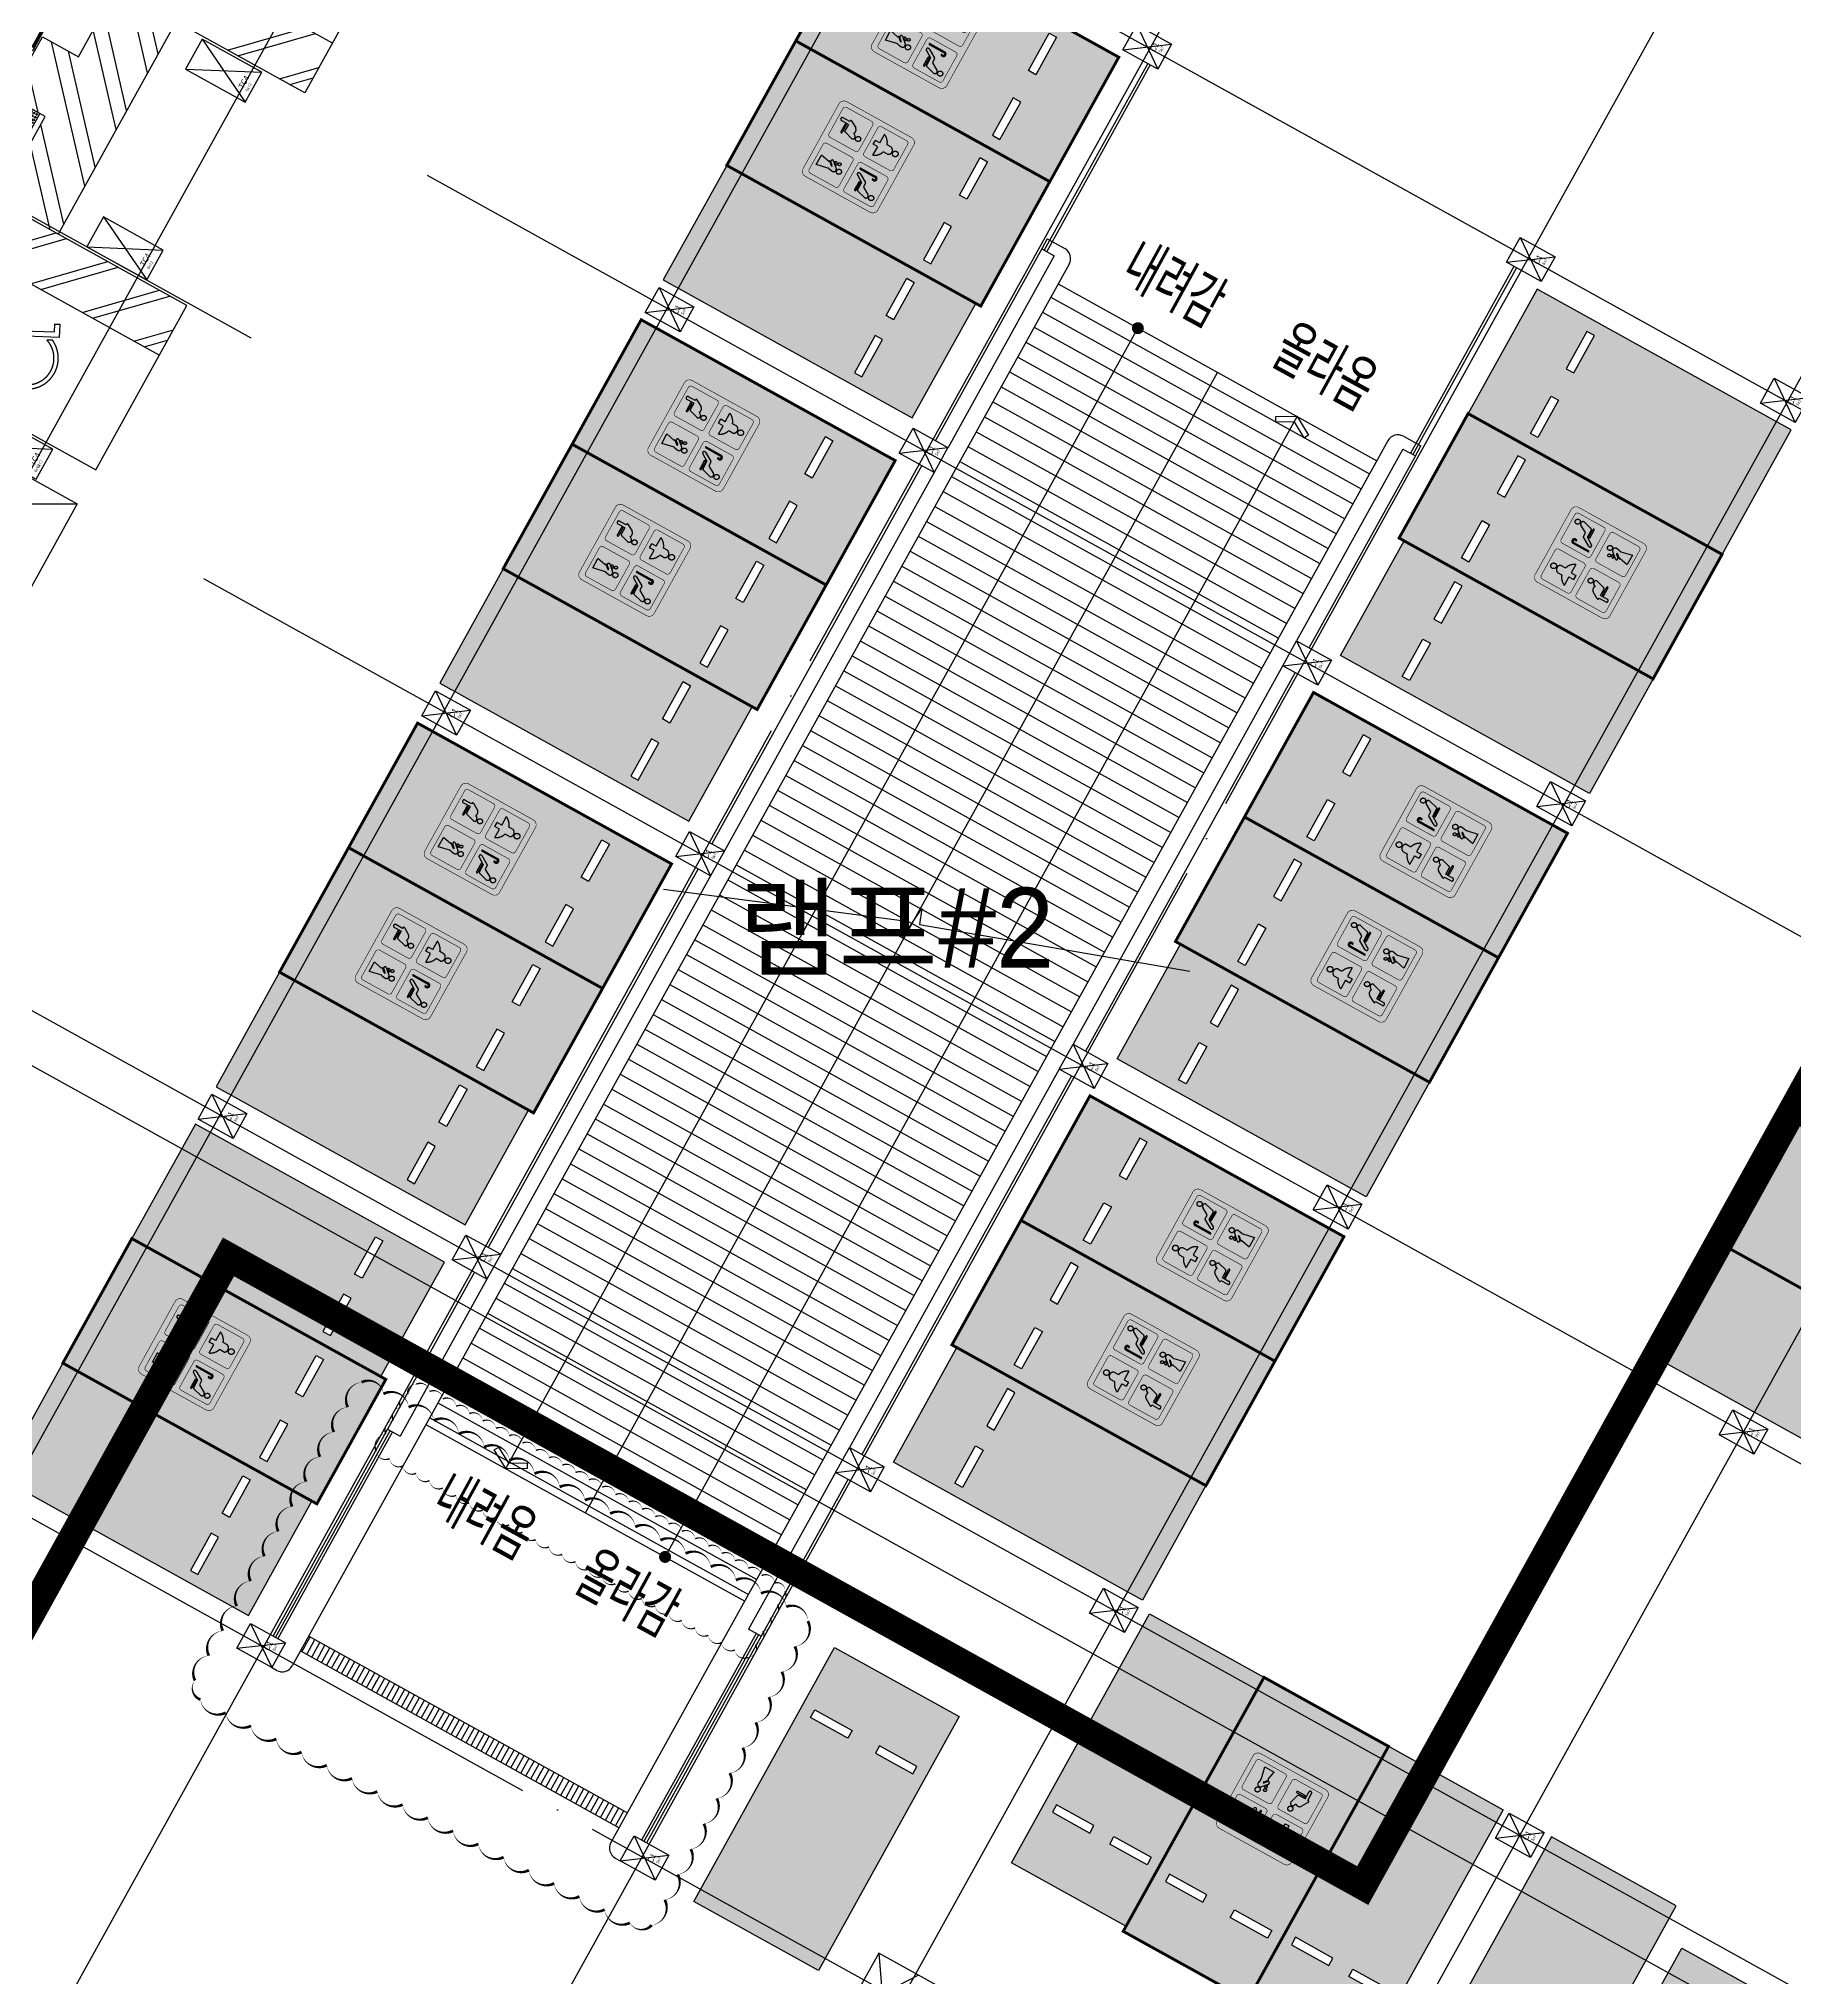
# Model space of a CAD drawing. Header units: millimetres. Extents: x -21000 to 567700, y 435000 to 850800.
# Drawn here: x 275905 to 306734, y 642194 to 676239 of the extents above; entities that cross this region are included whole.
import ezdxf
from ezdxf.enums import TextEntityAlignment as Align
from ezdxf.xclip import XClip

# ---------------------------------------------------------------- set-up
doc = ezdxf.new("R2010")
doc.units = ezdxf.units.MM
doc.header["$LTSCALE"] = 700
doc.header["$XCLIPFRAME"] = 2
doc.linetypes.add('AB_Pbase$0$주차장기둥$0$CEN', pattern=[62, 60, -1, 0, -1])
doc.linetypes.add('p_구조전체평면도중심선$0$AB_Pbase$0$HIDDEN', pattern=[9.525, 6.35, -3.175])
doc.layers.get('0').update_dxf_attribs({"color": 2})
doc.layers.get('Defpoints').update_dxf_attribs({"color": 171})
for name, color, linetype, plot in [('AB_Pbase$0$@지하주차장제외할면적', 210, 'Continuous', False), ('AB_Pbase$0$CON-105-B2F$0$DEFPOINT', 247, 'Continuous', False), ('AB_Pbase$0$CON-106-B2F$0$DEFPOINT', 247, 'Continuous', False), ('AB_Pbase$0$Defponts', 161, 'Continuous', False), ('AB_Pbase$0$주차-카운터', 151, 'Continuous', False), ('AB_Pbase$0$주차장기둥$0$DEFPOINT', 247, 'Continuous', False)]:
    doc.layers.add(name, color=color, linetype=linetype, plot=plot)
for name, color, linetype in [('AB_Pbase$0$A-STA', 4, 'Continuous'), ('AB_Pbase$0$DIM', 7, 'Continuous'), ('AB_Pbase$0$ELE8', 8, 'Continuous'), ('AB_Pbase$0$ELE9', 9, 'Continuous'), ('AB_Pbase$0$FIN', 6, 'Continuous'), ('AB_Pbase$0$LEAD', 7, 'Continuous'), ('AB_Pbase$0$WAL', 3, 'Continuous'), ('AB_Pbase$0$WIN', 4, 'Continuous'), ('AB_Pbase$0$점자블럭', 5, 'Continuous'), ('AB_Pbase$0$주차(경형)', 9, 'Continuous'), ('AB_Pbase$0$주차-sol', 254, 'Continuous'), ('AB_Pbase$0$주차-여행', 221, 'Continuous'), ('AB_Pbase$0$주차-일반', 9, 'Continuous'), ('AB_Pbase$0$주차-장애인', 8, 'Continuous'), ('AB_Pbase$0$주차-확장', 7, 'Continuous'), ('AB_Pbase$0$주차장기둥$0$CEN_P', 244, 'AB_Pbase$0$주차장기둥$0$CEN'), ('p_구조전체평면도중심선$0$# 공구분할', 3, 'Continuous'), ('TEXT', 3, 'Continuous')]:
    doc.layers.add(name, color=color, linetype=linetype)
doc.styles.add('AB_Pbase$0$CON-105-B2F$0$맑은고딕', font='malgun.ttf')
doc.styles.add('AB_Pbase$0$돋움', font='')
doc.styles.add('AB_Pbase$0$주차장기둥$0$맑은 고딕', font='')
doc.styles.add('돋음', font='malgun.ttf')
doc.styles.get('AB_Pbase$0$돋움').set_extended_font_data('Dotum')
doc.styles.get('AB_Pbase$0$주차장기둥$0$맑은 고딕').set_extended_font_data('Dotum')

# ---------------------------------------------------------------- blocks, each defined once
blk = doc.blocks.new('AB_Pbase$0$arrow1')
for p, q in [((0, 0), (0.286, 0.501)), ((0, 0), (0.286, -0.501)), ((0.165, 0), (0.41, 0.429)), ((0.165, 0), (0.41, -0.429)), ((0.286, 0.501), (0.41, 0.43)), ((0.286, -0.501), (0.41, -0.43))]:
    blk.add_line(p, q)
blk = doc.blocks.new('AB_Pbase$0$CON-105-B2F')
for points in [[(2810, -14690), (3410, -14690), (3410, -13490), (2810, -13490), (2810, -14690)], [(6810, -14690), (7410, -14690), (7410, -13490), (6810, -13490), (6810, -14690)], [(10380, -14690), (10980, -14690), (10980, -13490), (10380, -13490), (10380, -14690)]]:
    blk.add_lwpolyline(points)
at = {"layer": 'AB_Pbase$0$CON-105-B2F$0$DEFPOINT', "color": 190}
for p, q in [((2810, -13490), (3410, -14690)), ((6810, -13490), (7410, -14690)), ((7410, -13490), (6810, -14690)), ((10380, -13490), (10980, -14690)), ((10980, -13490), (10380, -14690))]:
    blk.add_line(p, q, dxfattribs=at)
at = {"layer": 'AB_Pbase$0$CON-105-B2F$0$DEFPOINT', "color": 6, "style": 'AB_Pbase$0$CON-105-B2F$0$맑은고딕'}
for s, height, p in [('6x12', 50, (2911, -14638)), ('TC4', 100, (2994, -14547)), ('6x12', 50, (2994, -14638)), ('TC4', 100, (6994, -14547)), ('6x12', 50, (6994, -14638)), ('TC4', 100, (10564, -14547)), ('6x12', 50, (10564, -14638))]:
    blk.add_text(s, height=height, rotation=360, dxfattribs=at).set_placement(p)
blk = doc.blocks.new('AB_Pbase$0$CON-105-B1F')
at = {"rotation": 359.9999999999997}
blk.add_blockref('AB_Pbase$0$CON-105-B2F', (0, 0), dxfattribs=at)
blk = doc.blocks.new('AB_Pbase$0$CON-106-B2F')
for p, q in [((22410, -5930), (21210, -5930)), ((22410, -16180), (22410, -5930))]:
    blk.add_line(p, q)
at = {"layer": 'AB_Pbase$0$CON-106-B2F$0$DEFPOINT', "color": 190}
for p, q in [((22410, -5930), (21210, -6730)), ((22410, -6730), (21210, -5930))]:
    blk.add_line(p, q, dxfattribs=at)
blk = doc.blocks.new('AB_Pbase$0$CON-106-B1F')
blk.add_blockref('AB_Pbase$0$CON-106-B2F', (0, 0))
blk = doc.blocks.new('AB_Pbase$0$지하1층 동골조')
for name, p, rotation in [('AB_Pbase$0$CON-105-B1F', (114706, 33204), 61.00000007641672), ('AB_Pbase$0$CON-106-B1F', (127660, -14071), 60.99999813646934)]:
    blk.add_blockref(name, p, dxfattribs=dict(rotation=rotation))
blk = doc.blocks.new('AB_Pbase$0$점자블럭')
at = {"layer": 'AB_Pbase$0$점자블럭', "extrusion": (0, 0, -1)}
blk.add_lwpolyline([(0, 0), (300, 0), (300, 300), (0, 300)], close=True, dxfattribs=at)
at = {"layer": 'AB_Pbase$0$점자블럭', "color": 250}
for centre in [(-260, 260), (-260, 205), (-260, 150), (-260, 95), (-260, 40), (-205, 260), (-205, 205), (-205, 150), (-205, 95), (-205, 40), (-150, 260), (-150, 205), (-150, 150), (-150, 95), (-150, 40), (-95, 260), (-95, 205), (-95, 150), (-95, 95), (-95, 40), (-40, 260), (-40, 205), (-40, 150), (-40, 95), (-40, 40)]:
    blk.add_circle(centre, 15, dxfattribs=at)
blk = doc.blocks.new('AB_Pbase$0$주출입구현관문(105동 지하)')
at = {"layer": 'AB_Pbase$0$Defponts'}
for p, q in [((5510, -6644), (5378, -6571)), ((4070, -9242), (3939, -9169)), ((-13610, -17416), (-13537, -17284))]:
    blk.add_line(p, q, dxfattribs=at)
at = {"layer": 'AB_Pbase$0$ELE9'}
for p, q in [((4981, -7443), (5376, -6730)), ((5016, -7462), (5411, -6750)), ((4499, -8210), (4903, -7480)), ((4534, -8230), (4938, -7499)), ((4421, -8299), (4234, -8636)), ((4552, -8372), (4365, -8708)), ((4210, -8679), (3968, -9117)), ((4341, -8752), (4099, -9189)), ((-12757, -17848), (-13470, -17453)), ((-12738, -17813), (-13451, -17418)), ((-11942, -18243), (-12672, -17838)), ((-11922, -18208), (-12652, -17803)), ((-11882, -18373), (-11545, -18560)), ((-11809, -18242), (-11473, -18428)), ((-11502, -18584), (-11021, -18851)), ((-11429, -18453), (-10948, -18719))]:
    blk.add_line(p, q, dxfattribs=at)
at = {"layer": 'AB_Pbase$0$WIN'}
for p, q in [((5388, -6737), (4993, -7450)), ((5399, -6743), (5004, -7456)), ((5383, -6734), (5400, -6743)), ((4916, -7487), (4511, -8217)), ((4915, -7486), (4931, -7496)), ((4988, -7447), (5005, -7456)), ((4926, -7493), (4521, -8223)), ((4291, -8667), (4478, -8330)), ((4309, -8677), (4495, -8340)), ((4025, -9148), (4267, -8711)), ((4042, -9158), (4284, -8720)), ((-13455, -17425), (-13464, -17441)), ((-13463, -17441), (-12751, -17836)), ((-13458, -17430), (-12745, -17825)), ((-12742, -17820), (-12751, -17837)), ((-12659, -17815), (-12668, -17831)), ((-12665, -17826), (-11935, -18231)), ((-12659, -17815), (-11929, -18220)), ((-11514, -18503), (-11851, -18316)), ((-11504, -18485), (-11841, -18299)), ((-10989, -18794), (-11470, -18527)), ((-10979, -18776), (-11461, -18510))]:
    blk.add_line(p, q, dxfattribs=at)
for points in [[(5481, -6697), (5505, -6653), (5374, -6580), (5349, -6624)], [(5376, -6730), (5410, -6669), (5445, -6688), (5411, -6750)], [(4903, -7480), (4937, -7419), (4972, -7438), (4938, -7499)], [(4506, -8289), (4499, -8302), (4455, -8278), (4463, -8265), (4445, -8255), (4421, -8299), (4552, -8372), (4576, -8328)], [(4234, -8636), (4210, -8679), (4341, -8752), (4365, -8708)], [(3968, -9117), (3943, -9160), (4075, -9233), (4099, -9189)], [(-13557, -17445), (-13601, -17420), (-13528, -17289), (-13484, -17313)], [(-13451, -17418), (-13512, -17384), (-13531, -17419), (-13470, -17453)], [(-12652, -17803), (-12714, -17769), (-12733, -17804), (-12672, -17838)], [(-11887, -18279), (-11874, -18286), (-11850, -18242), (-11863, -18235), (-11853, -18218), (-11809, -18242), (-11882, -18373), (-11926, -18349)], [(-11473, -18428), (-11429, -18453), (-11502, -18584), (-11545, -18560)], [(-10948, -18719), (-10904, -18744), (-10977, -18875), (-11021, -18851)]]:
    blk.add_lwpolyline(points, close=True, dxfattribs=at)
for points in [[(4981, -7443), (5016, -7462), (4982, -7524), (4947, -7504), (4981, -7443)], [(4499, -8210), (4534, -8230), (4500, -8291), (4465, -8272), (4499, -8210)], [(-12738, -17813), (-12757, -17848), (-12696, -17882), (-12677, -17847), (-12738, -17813)], [(-11922, -18208), (-11942, -18243), (-11880, -18277), (-11861, -18242), (-11922, -18208)]]:
    blk.add_lwpolyline(points, dxfattribs=at)
at = {"layer": 'AB_Pbase$0$점자블럭', "rotation": 60.99980372982273}
for p in [(4474, -7585), (4619, -7322), (4328, -7847), (5110, -8624), (4964, -8886)]:
    blk.add_blockref('AB_Pbase$0$점자블럭', p, dxfattribs=at)
at = {"layer": 'AB_Pbase$0$점자블럭', "extrusion": (0, 0, -1), "zscale": -1, "rotation": 29.00019624691723}
for p in [(12495, -17519), (12233, -17664), (11970, -17810), (12222, -18882), (11959, -19028)]:
    blk.add_blockref('AB_Pbase$0$점자블럭', p, dxfattribs=at)
blk = doc.blocks.new('AB_Pbase$0$AB_Pbase_지하1층_골조')
for p, q in [((293520, 672549), (291654, 669181)), ((293739, 672427), (291873, 669060)), ((293520, 672549), (293739, 672427)), ((299861, 669034), (297995, 665666)), ((299861, 669034), (300080, 668912)), ((291412, 668744), (287727, 662097)), ((300080, 668912), (298214, 665545)), ((291630, 668623), (287946, 661976)), ((297753, 665229), (294068, 658582)), ((297971, 665108), (294287, 658461)), ((287485, 661660), (283800, 655012)), ((287703, 661538), (284019, 654891)), ((293826, 658145), (290141, 651498)), ((294044, 658023), (290360, 651376)), ((283558, 654575), (282031, 651820)), ((283776, 654454), (282249, 651699)), ((282031, 651820), (282249, 651699)), ((289899, 651060), (288371, 648305)), ((290117, 650939), (288590, 648184)), ((288590, 648184), (288371, 648305))]:
    blk.add_line(p, q)
blk = doc.blocks.new('AB_Pbase$0$주차장기둥$0$cen 2bl 지하')
at = {"layer": 'AB_Pbase$0$주차장기둥$0$CEN_P', "color": 5}
for p, q in [((-60586, 128902), (-60586, 259439)), ((-52186, 128902), (-52186, 259408)), ((-46986, 107083), (-46986, 259389)), ((-39386, 65032), (-39386, 259361)), ((-34186, 128592), (-34186, 259341)), ((-26086, 128592), (-26086, 259311)), ((-132796, 162783), (119274, 162783)), ((-57008, 162783), (119274, 162783)), ((-57008, 154683), (119274, 154683)), ((-132796, 150683), (-58330, 150683)), ((-57008, 146583), (119274, 146583)), ((-60586, 138483), (119274, 138483)), ((-127186, 130683), (119274, 130683))]:
    blk.add_line(p, q, dxfattribs=at)
blk = doc.blocks.new('AB_Pbase$0$주차장기둥$0$p기둥 5x7')
blk.add_lwpolyline([(-250, 350), (250, 350), (250, -350), (-250, -350)], close=True)
at = {"layer": 'AB_Pbase$0$주차장기둥$0$DEFPOINT'}
for p, q in [((250, 350), (-250, -350)), ((-250, 350), (250, -350))]:
    blk.add_line(p, q, dxfattribs=at)
at = {"layer": 'AB_Pbase$0$주차장기둥$0$DEFPOINT', "color": 6, "style": 'AB_Pbase$0$주차장기둥$0$맑은 고딕'}
for s, height, p in [('C1', 100, (-24, -160)), ('5x7', 50, (29, -259))]:
    blk.add_text(s, height=height, rotation=0, dxfattribs=at).set_placement(p)
blk = doc.blocks.new('AB_Pbase$0$주차장기둥')
for name, p, rotation in [('AB_Pbase$0$주차장기둥$0$cen 2bl 지하', (36992, -11667), 1.99999810188403), ('AB_Pbase$0$주차장기둥$0$p기둥 5x7', (-8001, 149644), 91.99999810188433), ('AB_Pbase$0$주차장기둥$0$p기둥 5x7', (-2904, 149822), 91.99999810188433), ('AB_Pbase$0$주차장기둥$0$p기둥 5x7', (-15696, 149376), 91.99999810188433), ('AB_Pbase$0$주차장기둥$0$p기둥 5x7', (-2621, 141727), 91.99999810188433), ('AB_Pbase$0$주차장기둥$0$p기둥 5x7', (-7718, 141549), 91.99999810188433), ('AB_Pbase$0$주차장기둥$0$p기둥 5x7', (-20511, 141102), 91.99999810188433), ('AB_Pbase$0$주차장기둥$0$p기둥 5x7', (-15414, 141280), 91.99999810188433), ('AB_Pbase$0$주차장기둥$0$p기둥 5x7', (5806, 133917), 91.99999810188433), ('AB_Pbase$0$주차장기둥$0$p기둥 5x7', (-2339, 133632), 91.99999810188433), ('AB_Pbase$0$주차장기둥$0$p기둥 5x7', (-7436, 133454), 91.99999810188433), ('AB_Pbase$0$주차장기둥$0$p기둥 5x7', (-20228, 133007), 91.99999810188433), ('AB_Pbase$0$주차장기둥$0$p기둥 5x7', (-15131, 133185), 91.99999810188433), ('AB_Pbase$0$주차장기둥$0$p기둥 5x7', (6089, 125821), 91.99999810188433), ('AB_Pbase$0$주차장기둥$0$p기둥 5x7', (-2056, 125537), 91.99999810188433), ('AB_Pbase$0$주차장기둥$0$p기둥 5x7', (-14848, 125090), 91.99999810188433), ('AB_Pbase$0$주차장기둥$0$p기둥 5x7', (-7153, 125359), 91.99999810188433), ('AB_Pbase$0$주차장기둥$0$p기둥 5x7', (-19945, 124912), 91.99999810188433), ('AB_Pbase$0$주차장기둥$0$p기둥 5x7', (-6881, 117564), 91.99999810188433), ('AB_Pbase$0$주차장기둥$0$p기둥 5x7', (-14576, 117295), 91.99999810188433)]:
    blk.add_blockref(name, p, dxfattribs=dict(rotation=rotation))
blk = doc.blocks.new('AB_Pbase$0$실명')
at = {"layer": 'AB_Pbase$0$Defponts', "style": 'AB_Pbase$0$돋움'}
blk.add_text('램프#2', height=1400, rotation=0, dxfattribs=at).set_placement((311972, -170197), align=Align.MIDDLE)
blk = doc.blocks.new('AB_Pbase$0$AB_Pbase-C1BCB056C')
at = {"layer": 'AB_Pbase$0$주차-여행'}
h = blk.add_hatch(color=170, dxfattribs=at)
h.dxf.hatch_style = 1
edge = h.paths.add_edge_path()
edge.add_line((105, 5), (1405, 5))
edge.add_arc((1405, 105), 100, 270, 360)
edge.add_line((1505, 105), (1505, 1405))
edge.add_arc((1405, 1405), 100, 0, 90)
edge.add_line((1405, 1505), (105, 1505))
edge.add_arc((105, 1405), 100, 90, 180)
edge.add_line((5, 1405), (5, 105))
edge.add_arc((105, 105), 100, 180, 270)
h = blk.add_hatch(color=255, dxfattribs=at)
h.dxf.hatch_style = 1
h.paths.add_polyline_path([(465, 1094), (465, 1180, 0.714286), (325, 1180), (325, 1094, 0.219224), (185, 965), (355, 965), (355, 875), (435, 875), (435, 965), (605, 965, 0.219224)])
h.paths.add_polyline_path([(445, 1295, 1), (345, 1295, 1)])
h.paths.add_polyline_path([(905, 1187), (905, 887, 1), (925, 887), (925, 1187, -1), (970, 1187), (970, 1167, 1), (990, 1167), (990, 1187, 1)])
h.paths.add_polyline_path([(1323, 1301, 1), (1233, 1301, 1)])
h.paths.add_polyline_path([(1326, 1193, 0.878579), (1252, 1222), (1178, 1090), (1094, 1086, 0.258599), (1086, 1081), (994, 920, 0.979199), (1041, 893), (1120, 1020), (1258, 1020, 0.342105), (1287, 1042)])
h.paths.add_polyline_path([(1288, 1000), (1138, 1000, 1), (1138, 975), (1288, 975, 1)], flags=17)
h.paths.add_polyline_path([(437, 598, 1), (527, 598, 1)])
h.paths.add_polyline_path([(528, 486, 0.88788), (453, 517), (433, 482, 0.415611), (332, 466), (259, 343, 0.192889), (258, 335, 0.480795), (267, 323), (285, 323), (285, 186, 1), (340, 186), (340, 323), (460, 323, 0.335846), (488, 345)])
h.paths.add_polyline_path([(516, 297), (366, 297, 1), (366, 272), (516, 272, 1)], flags=17)
h.paths.add_polyline_path([(1053, 529, 1), (1002, 529, 1)])
h.paths.add_polyline_path([(1071, 480, 1.194973), (1032, 437)])
h.paths.add_polyline_path([(1196, 466, 0.70337), (1123, 516), (1027, 409, 1), (1064, 375), (1111, 428, -1), (1122, 418), (1063, 351, 0.482877), (1064, 343), (1073, 339, -0.332101), (1075, 333), (1040, 174), (1231, 174), (1185, 381, -0.096684), (1185, 402)])
h.paths.add_polyline_path([(1194, 582, 1), (1104, 582, 1)])
at = {"layer": 'AB_Pbase$0$주차-여행', "color": 255}
for p, q in [((325, 1180), (325, 1094)), ((465, 1180), (465, 1094)), ((905, 887), (905, 1187)), ((925, 887), (925, 1187)), ((970, 1167), (970, 1187)), ((990, 1167), (990, 1187)), ((994, 920), (1086, 1081)), ((1094, 1086), (1178, 1090)), ((1178, 1090), (1252, 1222)), ((1287, 1042), (1326, 1193)), ((355, 965), (185, 965)), ((355, 965), (355, 875)), ((435, 875), (355, 875)), ((605, 965), (435, 965)), ((435, 965), (435, 875)), ((1041, 893), (1120, 1020)), ((1120, 1020), (1258, 1020)), ((1138, 1000), (1288, 1000)), ((1138, 975), (1288, 975)), ((259, 343), (332, 466)), ((433, 482), (453, 517)), ((528, 486), (488, 345)), ((1123, 516), (1027, 409)), ((1071, 480), (1032, 437)), ((1122, 418), (1063, 351)), ((1111, 428), (1064, 375)), ((1073, 339), (1064, 343)), ((1185, 402), (1196, 466)), ((1185, 381), (1231, 174)), ((257, 333), (257, 338)), ((267, 323), (285, 323)), ((285, 323), (285, 186)), ((340, 323), (460, 323)), ((340, 323), (340, 186)), ((366, 297), (516, 297)), ((366, 272), (516, 272)), ((1075, 333), (1040, 174)), ((1231, 174), (1040, 174))]:
    blk.add_line(p, q, dxfattribs=at)
at = {"layer": 'AB_Pbase$0$주차-여행', "color": 255, "const_width": 10}
for points in [[(105, 5), (1405, 5, 0.414214), (1505, 105), (1505, 1405, 0.414214), (1405, 1505), (105, 1505, 0.414214), (5, 1405), (5, 105, 0.414214)], [(145, 805), (645, 805, 0.414214), (695, 855), (695, 1355, 0.414214), (645, 1405), (145, 1405, 0.414214), (95, 1355), (95, 855, 0.414214)], [(865, 805), (1365, 805, 0.414214), (1415, 855), (1415, 1355, 0.414214), (1365, 1405), (865, 1405, 0.414214), (815, 1355), (815, 855, 0.414214)], [(145, 105), (645, 105, 0.414214), (695, 155), (695, 655, 0.414214), (645, 705), (145, 705, 0.414214), (95, 655), (95, 155, 0.414214)], [(865, 105), (1365, 105, 0.414214), (1415, 155), (1415, 655, 0.414214), (1365, 705), (865, 705, 0.414214), (815, 655), (815, 155, 0.414214)]]:
    blk.add_lwpolyline(points, format="xyb", close=True, dxfattribs=at)
at = {"layer": 'AB_Pbase$0$주차-여행', "color": 255}
for centre, radius in [((395, 1295), 50), ((1278, 1301), 45), ((482, 598), 45), ((1028, 529), 25.7), ((1149, 582), 45)]:
    blk.add_circle(centre, radius, dxfattribs=at)
for centre, radius, start, end in [((395, 877), 227, 107.9202, 157.3801), ((395, 1156), 74, 18.9246, 161.0754), ((395, 877), 227, 22.6199, 72.0798), ((948, 1187), 42.5, 0, 180), ((948, 1187), 22.5, 0, 180), ((980, 1167), 10, 180, 0), ((1094, 1076), 10, 92.4323, 150.4282), ((1287, 1203), 40, 345.5444, 150.7519), ((1258, 1050), 30, 270, 345.5444), ((915, 887), 10, 180, 0), ((1018, 907), 27, 150.4282, 328.0196), ((1138, 987), 12.5, 90, 270), ((1288, 987), 12.5, 270, 90), ((267, 338), 10, 149.0416, 180), ((391, 424), 72.3, 54.3449, 144.618), ((489, 497), 41, 344.2578, 150.6627), ((460, 353), 30, 270, 344.2578), ((1048, 462), 29, 37.898, 238.2024), ((1046, 392), 25, 138.0502, 318.0502), ((1066, 348), 5, 138.0502, 241.1496), ((1117, 423), 7.5, 318.0502, 138.0502), ((1151, 478), 46.8, 345.409, 125.8947), ((1239, 393), 55, 170.2464, 192.336), ((267, 333), 10, 180, 270), ((312, 186), 27.5, 180, 0), ((366, 284), 12.5, 90, 270), ((516, 284), 12.5, 270, 90), ((1070, 334), 5, 347.664, 61.1496)]:
    blk.add_arc(centre, radius, start, end, dxfattribs=at)
blk = doc.blocks.new('AB_Pbase$0$AB_Pbase-여행주차_')
at = {"layer": 'AB_Pbase$0$주차-sol'}
h = blk.add_hatch(color=252, dxfattribs=at)
h.paths.add_polyline_path([(54378012, -70102334), (54378012, -70097234), (54375512, -70097234), (54375512, -70102334)])
h.paths.add_polyline_path([(54377037, -70098359), (54377037, -70098509), (54377787, -70098509), (54377787, -70098359)], flags=16)
h.paths.add_polyline_path([(54376487, -70098359), (54376487, -70098509), (54375737, -70098509), (54375737, -70098359)], flags=16)
at = {"layer": 'AB_Pbase$0$주차-여행', "const_width": 50}
blk.add_lwpolyline([(54378012, -70102334), (54378012, -70097234), (54375512, -70097234), (54375512, -70102334)], close=True, dxfattribs=at)
at = {"layer": 'AB_Pbase$0$주차-여행', "color": 5, "ltscale": 600}
for points in [[(54376487, -70098359), (54376487, -70098509), (54375737, -70098509), (54375737, -70098359)], [(54377037, -70098359), (54377037, -70098509), (54377787, -70098509), (54377787, -70098359)]]:
    blk.add_lwpolyline(points, close=True, dxfattribs=at)
at = {"layer": 'AB_Pbase$0$주차-여행', "xscale": 1.000000000002362, "yscale": 1.000000000002362, "zscale": 1.000000000002362}
blk.add_blockref('AB_Pbase$0$AB_Pbase-C1BCB056C', (54376007, -70101139), dxfattribs=at)
blk = doc.blocks.new('AB_Pbase$0$C2FA95CCC')
at = {"layer": 'AB_Pbase$0$주차-장애인'}
for p, q in [((2592, 5000), (2300, 4708)), ((2800, 5000), (2300, 4500)), ((3300, 4668), (2300, 3668)), ((3300, 4460), (2300, 3460)), ((3300, 3628), (2300, 2628)), ((3300, 3421), (2300, 2421)), ((1272, 2788), (1303, 2785)), ((1303, 2785), (1278, 2500)), ((1347, 2209), (1407, 2898)), ((1278, 2500), (930, 2500)), ((930, 2500), (930, 2407)), ((930, 2407), (1270, 2407)), ((1270, 2407), (1261, 2303)), ((1435, 2381), (1442, 2466)), ((3300, 2589), (2300, 1589)), ((785, 2303), (536, 1815)), ((577, 1689), (842, 2209)), ((1261, 2303), (785, 2303)), ((842, 2209), (1347, 2209)), ((3300, 2381), (2300, 1381)), ((415, 1877), (373, 1793)), ((373, 1793), (577, 1689)), ((415, 1877), (536, 1815)), ((679, 1768), (725, 1857)), ((3300, 1549), (2300, 549)), ((3300, 1341), (2300, 341)), ((3300, 509), (2791, 0)), ((3300, 301), (2999, 0))]:
    blk.add_line(p, q, dxfattribs=at)
at = {"layer": 'AB_Pbase$0$주차-장애인', "color": 6}
for p, q in [((2300, 0), (2300, 5000)), ((918, 4069), (218, 4069)), ((218, 4069), (218, 3922)), ((918, 3922), (218, 3922)), ((918, 4069), (918, 3922)), ((1418, 4069), (2118, 4069)), ((1418, 4069), (1418, 3922)), ((1418, 3922), (2118, 3922)), ((2118, 4069), (2118, 3922))]:
    blk.add_line(p, q, dxfattribs=at)
blk.add_lwpolyline([(3300, 0), (3300, 0), (3300, 5000), (0, 5000), (0, 0), (3300, 0)], dxfattribs=at)
at = {"layer": 'AB_Pbase$0$주차-장애인'}
for centre, radius, start, end in [((1286, 2908), 121, 355, 265), ((1168, 2000), 541, 205.4276, 59.4924), ((1168, 2000), 466, 197.9259, 55)]:
    blk.add_arc(centre, radius, start, end, dxfattribs=at)
blk = doc.blocks.new('AB_Pbase$0$주차-일반(평행)')
at = {"layer": 'AB_Pbase$0$주차-sol'}
h = blk.add_hatch(color=256, dxfattribs=at)
h.dxf.hatch_style = 1
h.paths.add_polyline_path([(0, 0), (0, -2000), (6000, -2000), (6000, 0)])
h.paths.add_polyline_path([(1275, -850), (1125, -850), (1125, -100), (1275, -100)], flags=16)
h.paths.add_polyline_path([(1275, -1150), (1275, -1900), (1125, -1900), (1125, -1150)], flags=16)
at = {"layer": 'AB_Pbase$0$주차-일반', "color": 6}
for points in [[(6000, 0), (0, 0), (0, -2000), (6000, -2000)], [(1125, -850), (1275, -850), (1275, -100), (1125, -100)], [(1125, -1150), (1275, -1150), (1275, -1900), (1125, -1900)]]:
    blk.add_lwpolyline(points, close=True, dxfattribs=at)
blk = doc.blocks.new('AB_Pbase$0$주차일반')
at = {"layer": 'AB_Pbase$0$주차-sol'}
h = blk.add_hatch(color=254, dxfattribs=at)
h.dxf.hatch_style = 1
h.paths.add_polyline_path([(0, 0), (-2300, 0), (-2300, -5000), (0, -5000)])
h.paths.add_polyline_path([(-200, -3725), (-200, -3875), (-950, -3875), (-950, -3725)], flags=16)
h.paths.add_polyline_path([(-1350, -3725), (-1350, -3875), (-2100, -3875), (-2100, -3725)], flags=16)
at = {"layer": 'AB_Pbase$0$주차-일반', "color": 6}
for points in [[(0, 0), (0, -5000), (-2300, -5000), (-2300, 0)], [(-1350, -3875), (-1350, -3725), (-2100, -3725), (-2100, -3875)], [(-950, -3875), (-950, -3725), (-200, -3725), (-200, -3875)]]:
    blk.add_lwpolyline(points, close=True, dxfattribs=at)
blk = doc.blocks.new('AB_Pbase$0$주차확장')
at = {"layer": 'AB_Pbase$0$주차-sol'}
h = blk.add_hatch(color=252, dxfattribs=at)
h.paths.add_polyline_path([(1525, -3825), (2275, -3825), (2275, -3975), (1525, -3975)], flags=16)
edge = h.paths.add_edge_path()
edge.add_line((0, -5100), (2500, -5100))
edge.add_line((2500, -5100), (2500, 0))
edge.add_line((2500, 0), (0, 0))
edge.add_line((0, 0), (0, -5100))
h.paths.add_polyline_path([(225, -3975), (225, -3825), (975, -3825), (975, -3975)])
at = {"layer": 'AB_Pbase$0$주차-확장'}
blk.add_lwpolyline([(0, 0), (0, -5100), (2500, -5100), (2500, 0)], close=True, dxfattribs=at)
at = {"layer": 'AB_Pbase$0$주차-확장', "ltscale": 600}
for points in [[(975, -3975), (975, -3825), (225, -3825), (225, -3975)], [(1525, -3975), (1525, -3825), (2275, -3825), (2275, -3975)]]:
    blk.add_lwpolyline(points, close=True, dxfattribs=at)
blk = doc.blocks.new('AB_Pbase$0$주차(경형)')
at = {"layer": 'AB_Pbase$0$주차(경형)'}
blk.add_lwpolyline([(2000, -3600), (2000, 0), (0, 0), (0, -3600), (2000, -3600)], dxfattribs=at)
blk.add_lwpolyline([(150, -3000), (700, -3000), (700, -3100), (150, -3100)], close=True, dxfattribs=at)
at = {"layer": 'AB_Pbase$0$주차-카운터', "extrusion": (1.3e-15, -4.51775e-07, 1)}
blk.add_line((0, -3600, 0), (2000, 0), dxfattribs=at)
blk.add_circle((1000, -1800), 369, dxfattribs=at)
blk = doc.blocks.new('AB_Pbase$0$C2FA95CCC_1')
at = {"layer": 'AB_Pbase$0$주차-장애인', "color": 6}
for p, q in [((2300, 0), (2300, 5000)), ((918, 4069), (218, 4069)), ((218, 4069), (218, 3922)), ((918, 3922), (218, 3922)), ((918, 4069), (918, 3922)), ((1418, 4069), (2118, 4069)), ((1418, 4069), (1418, 3922)), ((1418, 3922), (2118, 3922)), ((2118, 4069), (2118, 3922))]:
    blk.add_line(p, q, dxfattribs=at)
at = {"layer": 'AB_Pbase$0$주차-장애인'}
for p, q in [((2800, 5000), (3300, 4500)), ((3008, 5000), (3300, 4708)), ((2300, 4668), (3300, 3668)), ((2300, 4460), (3300, 3460)), ((2300, 3628), (3300, 2628)), ((2300, 3421), (3300, 2421)), ((953, 2209), (893, 2898)), ((1028, 2788), (997, 2785)), ((997, 2785), (1022, 2500)), ((865, 2381), (858, 2466)), ((1022, 2500), (1370, 2500)), ((1030, 2407), (1039, 2303)), ((1370, 2407), (1030, 2407)), ((1370, 2500), (1370, 2407)), ((2300, 2589), (3300, 1589)), ((1458, 2209), (953, 2209)), ((1039, 2303), (1515, 2303)), ((1723, 1689), (1458, 2209)), ((1515, 2303), (1764, 1815)), ((2300, 2381), (3300, 1381)), ((1621, 1768), (1575, 1857)), ((1927, 1793), (1723, 1689)), ((1885, 1877), (1764, 1815)), ((1885, 1877), (1927, 1793)), ((2300, 1549), (3300, 549)), ((2300, 1341), (3300, 341)), ((2300, 509), (2809, 0)), ((2300, 301), (2601, 0))]:
    blk.add_line(p, q, dxfattribs=at)
at = {"layer": 'AB_Pbase$0$주차-장애인', "color": 6}
blk.add_lwpolyline([(3300, 0), (3300, 0), (3300, 5000), (0, 5000), (0, 0), (3300, 0)], dxfattribs=at)
at = {"layer": 'AB_Pbase$0$주차-장애인'}
for centre, radius, start, end in [((1014, 2908), 121, 275, 185), ((1132, 2000), 541, 120.5076, 334.5724), ((1132, 2000), 466, 125, 342.0741)]:
    blk.add_arc(centre, radius, start, end, dxfattribs=at)
blk = doc.blocks.new('AB_Pbase$0$pppaaa_1_1')
at = {"layer": 'AB_Pbase$0$주차(경형)', "extrusion": (0.021973, -0.01218, -0.999684), "zscale": -1}
blk.add_blockref('AB_Pbase$0$주차(경형)', (716398, -81963, -2060), dxfattribs=at)
at = {"layer": 'AB_Pbase$0$주차-여행'}
for p, rotation in [((87965067, 14249989), 240.9999951359078), ((87963855, 14247803), 240.9999951359078), ((87961140, 14242905), 240.9999951359078), ((-87370400, -12906604), 60.99999513590773), ((87959928, 14240719), 240.9999951359078), ((-87373115, -12911502), 60.99999513590772), ((87957213, 14235821), 240.9999951359078), ((-87374327, -12913689), 60.99999513590773), ((87956001, 14233634), 240.9999951359078), ((-87377041, -12918586), 60.99999513590773), ((-87378253, -12920773), 60.99999513590773), ((87952195, 14226768), 240.9999951359078), ((13871210, -87028406), 150.9999951359076)]:
    blk.add_blockref('AB_Pbase$0$AB_Pbase-여행주차_', p, dxfattribs=dict(at, rotation=rotation))
at = {"layer": 'AB_Pbase$0$주차-여행', "xscale": -1, "rotation": 241.0000320231455}
blk.add_blockref('AB_Pbase$0$AB_Pbase-여행주차_', (35256733, -80889157), dxfattribs=at)
at = {"layer": 'AB_Pbase$0$주차-일반', "xscale": -1}
for p, rotation in [((286873, 672003), 60.99999513565973), ((282946, 664919), 60.99999513565973), ((279019, 657834), 60.99999513565973), ((277540, 655167), 60.99999513565973), ((304461, 652993), 60.99999513567117), ((275213, 650969), 60.99999513565973)]:
    blk.add_blockref('AB_Pbase$0$주차일반', p, dxfattribs=dict(at, rotation=rotation))
at = {"layer": 'AB_Pbase$0$주차-일반'}
for name, p, rotation in [('AB_Pbase$0$주차일반', (303141, 662986), 241.0000320233887), ('AB_Pbase$0$주차일반', (299214, 655901), 241.0000320233887), ('AB_Pbase$0$주차일반', (295287, 648817), 241.0000320233887), ('AB_Pbase$0$주차일반', (297422, 647462), 330.9999951196745), ('AB_Pbase$0$주차일반', (301620, 645135), 330.9999951196745), ('AB_Pbase$0$주차-일반(평행)', (271846, 637057), 60.99999513897045)]:
    blk.add_blockref(name, p, dxfattribs=dict(at, rotation=rotation))
at = {"layer": 'AB_Pbase$0$주차-일반', "extrusion": (0, 0, -1), "xscale": -1, "zscale": -1, "rotation": 119.0000045673464}
blk.add_blockref('AB_Pbase$0$주차일반', (-308021, 638271), dxfattribs=at)
at = {"layer": 'AB_Pbase$0$주차-장애인', "ltscale": 600, "xscale": -1, "rotation": 61.00003202356311}
blk.add_blockref('AB_Pbase$0$C2FA95CCC', (282176, 678176), dxfattribs=at)
at = {"layer": 'AB_Pbase$0$주차-장애인', "ltscale": 600, "rotation": 60.99999513549338}
blk.add_blockref('AB_Pbase$0$C2FA95CCC_1', (276907, 668669), dxfattribs=at)
at = {"layer": 'AB_Pbase$0$주차-확장'}
for p, rotation in [((306680, 669370), 241.0000320233887), ((302474, 644661), 331.0000320233926)]:
    blk.add_blockref('AB_Pbase$0$주차확장', p, dxfattribs=dict(at, rotation=rotation))
at = {"layer": 'AB_Pbase$0$주차-확장', "xscale": -1, "rotation": 151.005667417194}
blk.add_blockref('AB_Pbase$0$주차확장', (287409, 643522), dxfattribs=at)
blk = doc.blocks.new('AB_Pbase$0$장애인주차구획통로_1')
at = {"layer": 'AB_Pbase$0$주차-장애인'}
h = blk.add_hatch(dxfattribs=at)
h.set_pattern_fill('ANSI32', color=256, scale=80, angle=58)
h.set_pattern_definition([(103, (-28406.3, -694336.9), (-742.47, -171.4127), []), (103, (-28216, -694032.3), (-742.47, -171.4127), [])])
h.paths.add_polyline_path([(247612, -19465), (246982, -19115), (247564, -18066), (248194, -18415), (248860, -17212), (249910, -17794), (247840, -21529), (246790, -20947)])
at = {"layer": 'AB_Pbase$0$주차-장애인', "color": 6, "elevation": 0}
blk.add_lwpolyline([(247612, -19465), (246982, -19115), (247564, -18066), (248194, -18415), (248860, -17212), (249910, -17794), (247840, -21529), (246790, -20947)], close=True, dxfattribs=at)
blk = doc.blocks.new('AB_Pbase')
at = {"layer": 'AB_Pbase$0$ELE8'}
h = blk.add_hatch(dxfattribs=at)
h.set_pattern_fill('_USER', color=256, scale=300, angle=-29, pattern_type=0)
h.set_pattern_definition([(331, (-288648.26, 224438.64), (145.4429, 262.38591), [])])
h.paths.add_polyline_path([(293805, 671928), (299403, 668825), (288303, 648800), (282705, 651903)])
for p, q in [((291412, 668744), (287727, 662097)), ((291630, 668623), (287946, 661976)), ((297753, 665229), (294068, 658582)), ((297971, 665108), (294287, 658461)), ((287485, 661660), (283800, 655012)), ((287703, 661538), (284019, 654891)), ((293826, 658145), (290141, 651498)), ((294044, 658023), (290360, 651376))]:
    blk.add_line(p, q)
at = {"layer": 'AB_Pbase$0$@지하주차장제외할면적'}
blk.add_line((282705, 651903), (288303, 648800), dxfattribs=at)
at = {"layer": 'AB_Pbase$0$A-STA', "color": 8}
for p, q in [((295382, 675804), (293564, 672524)), ((295426, 675780), (293608, 672500)), ((301811, 672241), (299993, 668961)), ((301854, 672217), (300036, 668937)), ((282074, 651796), (280062, 648166)), ((282118, 651772), (280106, 648142)), ((288503, 648232), (286491, 644603)), ((288546, 648208), (286534, 644579))]:
    blk.add_line(p, q, dxfattribs=at)
at = {"layer": 'AB_Pbase$0$DIM'}
for points in [[(284105, 651128), (295207, 671156)], [(286904, 649576), (298006, 669605)]]:
    blk.add_lwpolyline(points, dxfattribs=at)
at = {"layer": 'AB_Pbase$0$DIM', "const_width": 100}
for points in [[(295152, 671156, 1), (295262, 671156, 1)], [(286849, 649576, 1), (286959, 649576, 1)]]:
    blk.add_lwpolyline(points, format="xyb", close=True, dxfattribs=at)
at = {"layer": 'AB_Pbase$0$ELE8', "color": 6, "ltscale": 0.5}
for p, q in [((293617, 672723), (293520, 672549)), ((293617, 672723), (293924, 672554)), ((294002, 672282), (280354, 647661)), ((293808, 671932), (299405, 668829)), ((299599, 669179), (285952, 644559)), ((299871, 669257), (300177, 669087)), ((300080, 668912), (300177, 669087)), ((282031, 651820), (280019, 648190)), ((280645, 648186), (286243, 645083)), ((288590, 648184), (286578, 644554)), ((280082, 647583), (279995, 647632)), ((286030, 644287), (286117, 644238)), ((286030, 644287), (286117, 644238))]:
    blk.add_line(p, q, dxfattribs=at)
blk.add_lwpolyline([(285504, 650352), (296604, 670377)], dxfattribs=at)
for centre, start, end in [((293827, 672379), 331, 61), ((299774, 669082), 61, 151), ((280179, 647758), 241, 331), ((286127, 644462), 151, 241)]:
    blk.add_arc(centre, 200, start, end, dxfattribs=at)
at = {"layer": 'AB_Pbase$0$FIN'}
for p, q in [((280500, 647924), (286097, 644821)), ((280523, 647911), (280669, 648173)), ((280611, 647862), (280756, 648124)), ((280698, 647814), (280844, 648076)), ((280786, 647765), (280931, 648028)), ((280786, 647765), (280883, 647940)), ((280873, 647717), (281019, 647979)), ((280961, 647668), (281106, 647931)), ((281048, 647620), (281193, 647882)), ((281136, 647571), (281281, 647834)), ((281223, 647523), (281368, 647785)), ((281310, 647474), (281456, 647737)), ((281398, 647426), (281543, 647688)), ((281485, 647377), (281631, 647640)), ((281573, 647329), (281718, 647591)), ((281660, 647280), (281806, 647543)), ((281748, 647232), (281893, 647494)), ((281748, 647232), (281845, 647407)), ((281835, 647183), (281981, 647446)), ((281923, 647135), (282068, 647397)), ((282010, 647086), (282156, 647349)), ((282098, 647038), (282243, 647300)), ((282185, 646989), (282331, 647252)), ((282273, 646941), (282418, 647203)), ((282360, 646892), (282505, 647155)), ((282447, 646844), (282593, 647106)), ((282535, 646796), (282680, 647058)), ((282622, 646747), (282768, 647009)), ((282710, 646699), (282855, 646961)), ((282710, 646699), (282807, 646873)), ((282797, 646650), (282943, 646912)), ((282885, 646602), (283030, 646864)), ((282972, 646553), (283118, 646816)), ((283060, 646505), (283205, 646767)), ((283147, 646456), (283293, 646719)), ((283235, 646408), (283380, 646670)), ((283322, 646359), (283468, 646622)), ((283410, 646311), (283555, 646573)), ((283497, 646262), (283642, 646525)), ((283584, 646214), (283730, 646476)), ((283672, 646165), (283817, 646428)), ((283672, 646165), (283769, 646340)), ((283759, 646117), (283905, 646379)), ((283847, 646068), (283992, 646331)), ((283934, 646020), (284080, 646282)), ((284022, 645971), (284167, 646234)), ((284109, 645923), (284255, 646185)), ((284197, 645874), (284342, 646137)), ((284284, 645826), (284430, 646088)), ((284372, 645777), (284517, 646040)), ((284459, 645729), (284605, 645991)), ((284547, 645680), (284692, 645943)), ((284634, 645632), (284779, 645894)), ((284721, 645584), (284867, 645846)), ((284634, 645632), (284731, 645807)), ((284809, 645535), (284954, 645797)), ((284896, 645487), (285042, 645749)), ((284984, 645438), (285129, 645700)), ((285071, 645390), (285217, 645652)), ((285159, 645341), (285304, 645603)), ((285246, 645293), (285392, 645555)), ((285334, 645244), (285479, 645507)), ((285421, 645196), (285567, 645458)), ((285509, 645147), (285654, 645410)), ((285596, 645099), (285742, 645361)), ((285596, 645099), (285693, 645274)), ((285684, 645050), (285829, 645313)), ((285771, 645002), (285916, 645264)), ((285858, 644953), (286004, 645216)), ((285946, 644905), (286091, 645167)), ((286033, 644856), (286179, 645119))]:
    blk.add_line(p, q, dxfattribs=at)
at = {"layer": 'AB_Pbase$0$LEAD', "ltscale": 0.5}
blk.add_lwpolyline([(286877, 661306), (291147, 660739), (291078, 660462), (291416, 660962), (291371, 660684), (296117, 659866)], dxfattribs=at)
for name, p, rotation in [('AB_Pbase$0$AB_Pbase_지하1층_골조', (0, 0), 359.9999999999999), ('AB_Pbase$0$주차장기둥', (231893, 539971), 329.0000000345588), ('AB_Pbase$0$지하1층 동골조', (146945, 639965), 359.9999999999994), ('AB_Pbase$0$실명', (-21011, 830850), 359.9999999999999), ('AB_Pbase$0$주출입구현관문(105동 지하)', (270812, 683549), 359.9999999999992)]:
    blk.add_blockref(name, p, dxfattribs=dict(rotation=rotation))
ref = blk.add_blockref('AB_Pbase$0$장애인주차구획통로_1', (28406, 694337), dxfattribs=dict(rotation=359.9999999999999))
XClip(ref).set_block_clipping_path([(-28406.3348484063, -694336.9095073047), (465439.3839524707, 145612.4817902463)])
at = {"layer": 'AB_Pbase$0$DIM', "zscale": 666.6666666666667}
for p, xscale, yscale, rotation in [((298006, 669605), -666.6666666669769, 666.6666666666592, 60.99999838573417), ((284105, 651128), -666.6666666669732, 666.6666666666531, 240.9999983857339)]:
    blk.add_blockref('AB_Pbase$0$arrow1', p, dxfattribs=dict(at, xscale=xscale, yscale=yscale, rotation=rotation))
at = {"layer": 'AB_Pbase$0$WAL'}
ref = blk.add_blockref('AB_Pbase$0$pppaaa_1_1', (0, 0), dxfattribs=dict(at, rotation=359.9999999999999))
XClip(ref).set_block_clipping_path([(-396188.9384898804, 0.0133324571), (493845.7278262604, 839949.4046300659)])
blk = doc.blocks.new('p_구조전체평면도중심선')
at = {"layer": 'p_구조전체평면도중심선$0$# 공구분할', "linetype": 'p_구조전체평면도중심선$0$AB_Pbase$0$HIDDEN', "const_width": 500}
blk.add_lwpolyline([(309210, 18850.3), (270750.1, -50533.2), (250830.6, -39491.7), (245194.7, -49659.1), (228248.9, -40265.9), (203564.1, -84798.5), (168629.9, -119714.3)], dxfattribs=at)

msp = doc.modelspace()

# ---------------------------------------------------------------- block references
ref = msp.add_blockref('AB_Pbase', (0, 0))
XClip(ref).set_block_clipping_path([(-0.000000015, 445500.0000000148), (493845.7187941075, 839949.3912975936)])

# ---------------------------------------------------------------- next in the draw order: linework, layer by layer
msp.add_line((275159, 658552), (397606, 590679))
at = {"layer": 'Defpoints', "color": 3}
msp.add_lwpolyline([(281575, 652643, 0, 50, 0.520567), (281331, 652207, 0, 50, 0.520567), (281087, 651770, 0, 50, 0.520567), (280843, 651334, 0, 50, 0.520567), (280599, 650897, 0, 50, 0.520567), (280355, 650461, 0, 50, 0.520567), (280111, 650024, 0, 50, 0.520567), (279867, 649588, 0, 50, 0.520567), (279624, 649152, 0, 50, 0.520567), (279380, 648715, 0, 50, 0.520567), (279136, 648279, 0, 50, 0.520567), (278892, 647842, 0, 50, 0.520567), (278648, 647406, 0, 50, 0.520567), (278745, 647071, 0, 50, 0.520567), (279188, 646841, 0, 50, 0.520567), (279632, 646610, 0, 50, 0.520567), (280076, 646380, 0, 50, 0.520567), (280519, 646149, 0, 50, 0.520567), (280963, 645918, 0, 50, 0.520567), (281407, 645688, 0, 50, 0.520567), (281850, 645457, 0, 50, 0.520567), (282294, 645227, 0, 50, 0.520567), (282738, 644996, 0, 50, 0.520567), (283181, 644766, 0, 50, 0.520567), (283625, 644535, 0, 50, 0.520567), (284069, 644304, 0, 50, 0.520567), (284512, 644074, 0, 50, 0.520567), (284956, 643843, 0, 50, 0.520567), (285399, 643613, 0, 50, 0.520567), (285843, 643382, 0, 50, 0.520567), (286287, 643151, 0, 50, 0.520567), (286670, 643110, 0, 50, 0.520567), (286898, 643555, 0, 50, 0.520567), (287127, 644000, 0, 50, 0.520567), (287355, 644445, 0, 50, 0.520567), (287584, 644889, 0, 50, 0.520567), (287812, 645334, 0, 50, 0.520567), (288041, 645779, 0, 50, 0.520567), (288269, 646224, 0, 50, 0.520567), (288497, 646669, 0, 50, 0.520567), (288726, 647113, 0, 50, 0.520567), (288954, 647558, 0, 50, 0.520567), (289183, 648003, 0, 50, 0.520567), (289411, 648448, 0, 50, 0.520567), (289032, 648701, 0, 50, 0.520567), (288590, 648935, 0, 50, 0.520567), (288148, 649168, 0, 50, 0.520567), (287706, 649402, 0, 50, 0.520567), (287264, 649636, 0, 50, 0.520567), (286822, 649870, 0, 50, 0.520567), (286380, 650103, 0, 50, 0.520567), (285938, 650337, 0, 50, 0.520567), (285496, 650571, 0, 50, 0.520567), (285054, 650804, 0, 50, 0.520567), (284612, 651038, 0, 50, 0.520567), (284170, 651272, 0, 50, 0.520567), (283728, 651505, 0, 50, 0.520567), (283286, 651739, 0, 50, 0.520567), (282843, 651973, 0, 50, 0.520567), (282401, 652206, 0, 50, 0.520567), (281959, 652440, 0, 50, 0.520567), (281575, 652643, 0, 50, 0.520567)], format="xyseb", dxfattribs=at)
at = {"layer": 'Defpoints'}
msp.add_lwpolyline([(281833, 651432, 0, 26.7, 0.520567), (282066, 651303, 0, 26.7, 0.520567), (282299, 651174, 0, 26.7, 0.520567), (282532, 651044, 0, 26.7, 0.520567), (282766, 650915, 0, 26.7, 0.520567), (282999, 650786, 0, 26.7, 0.520567), (283232, 650657, 0, 26.7, 0.520567), (283465, 650527, 0, 26.7, 0.520567), (283699, 650398, 0, 26.7, 0.520567), (283932, 650269, 0, 26.7, 0.520567), (284165, 650139, 0, 26.7, 0.520567), (284398, 650010, 0, 26.7, 0.520567), (284631, 649881, 0, 26.7, 0.520567), (284865, 649752, 0, 26.7, 0.520567), (285098, 649622, 0, 26.7, 0.520567), (285331, 649493, 0, 26.7, 0.520567), (285564, 649364, 0, 26.7, 0.520567), (285798, 649235, 0, 26.7, 0.520567), (286031, 649105, 0, 26.7, 0.520567), (286264, 648976, 0, 26.7, 0.520567), (286497, 648847, 0, 26.7, 0.520567), (286731, 648717, 0, 26.7, 0.520567), (286964, 648588, 0, 26.7, 0.520567), (287197, 648459, 0, 26.7, 0.520567), (287430, 648330, 0, 26.7, 0.520567), (287663, 648200, 0, 26.7, 0.520567), (287897, 648071, 0, 26.7, 0.520567), (288130, 647942, 0, 26.7, 0.520567), (288363, 647812, 0, 26.7, 0.520567), (288494, 648041, 0, 26.7, 0.520567), (288623, 648274, 0, 26.7, 0.520567), (288752, 648507, 0, 26.7, 0.520567), (288882, 648741, 0, 26.7, 0.520567), (289011, 648974, 0, 26.7, 0.520567), (288832, 649119, 0, 26.7, 0.520567), (288599, 649248, 0, 26.7, 0.520567), (288366, 649377, 0, 26.7, 0.520567), (288133, 649507, 0, 26.7, 0.520567), (287899, 649636, 0, 26.7, 0.520567), (287666, 649765, 0, 26.7, 0.520567), (287433, 649895, 0, 26.7, 0.520567), (287200, 650024, 0, 26.7, 0.520567), (286966, 650153, 0, 26.7, 0.520567), (286733, 650282, 0, 26.7, 0.520567), (286500, 650412, 0, 26.7, 0.520567), (286267, 650541, 0, 26.7, 0.520567), (286034, 650670, 0, 26.7, 0.520567), (285800, 650800, 0, 26.7, 0.520567), (285567, 650929, 0, 26.7, 0.520567), (285334, 651058, 0, 26.7, 0.520567), (285101, 651187, 0, 26.7, 0.520567), (284867, 651317, 0, 26.7, 0.520567), (284634, 651446, 0, 26.7, 0.520567), (284401, 651575, 0, 26.7, 0.520567), (284168, 651704, 0, 26.7, 0.520567), (283934, 651834, 0, 26.7, 0.520567), (283701, 651963, 0, 26.7, 0.520567), (283468, 652092, 0, 26.7, 0.520567), (283235, 652222, 0, 26.7, 0.520567), (283002, 652351, 0, 26.7, 0.520567), (282768, 652480, 0, 26.7, 0.520567), (282535, 652609, 0, 26.7, 0.520567), (282389, 652436, 0, 26.7, 0.520567), (282259, 652202, 0, 26.7, 0.520567), (282130, 651969, 0, 26.7, 0.520567), (282001, 651736, 0, 26.7, 0.520567)], format="xyseb", close=True, dxfattribs=at)

# ---------------------------------------------------------------- next in the draw order: block references
msp.add_blockref('p_구조전체평면도중심선', (28406, 694337))

# ---------------------------------------------------------------- next in the draw order: texts
at = {"layer": 'TEXT', "style": '돋음', "width": 0.6}
for s, p in [('내려감', (295852, 671945)), ('올라옴', (298509, 670490)), ('내려옴', (283746, 650309, 0)), ('올라감', (286264, 648948))]:
    msp.add_text(s, height=800, rotation=331.2439, dxfattribs=at).set_placement(p, align=Align.MIDDLE_CENTER)

doc.saveas('drawing.dxf')
